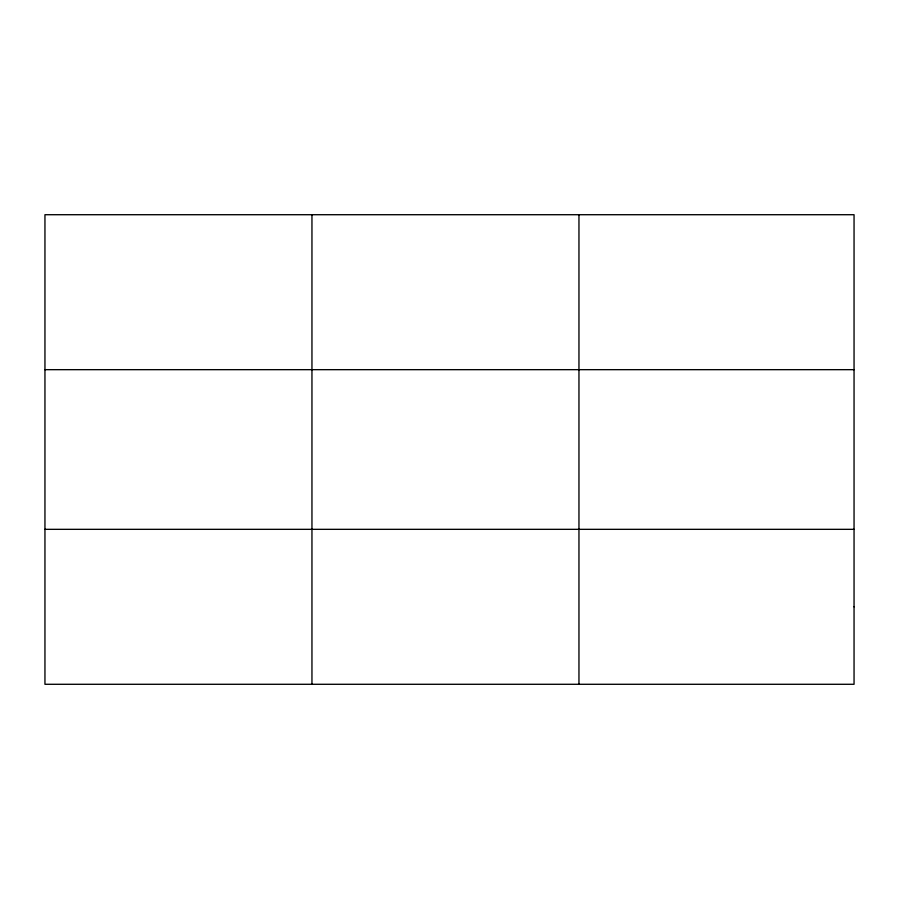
<?xml version="1.0" encoding="UTF-8"?>
<svg xmlns="http://www.w3.org/2000/svg" width="899" height="899" viewBox="0 0 899 899"><rect width="100%" height="100%" fill="white"/><g stroke="black" fill="none" stroke-linecap="round" stroke-linejoin="round"><path stroke-width="1.35" d="M311.953 684.285L311.953 214.715M578.956 684.285L578.956 214.715M44.95 369.669L854.05 369.669M44.95 529.331L854.05 529.331M854.05 606.814L854.05 684.285L44.95 684.285L44.95 214.715L854.05 214.715L854.05 606.814"/></g></svg>
